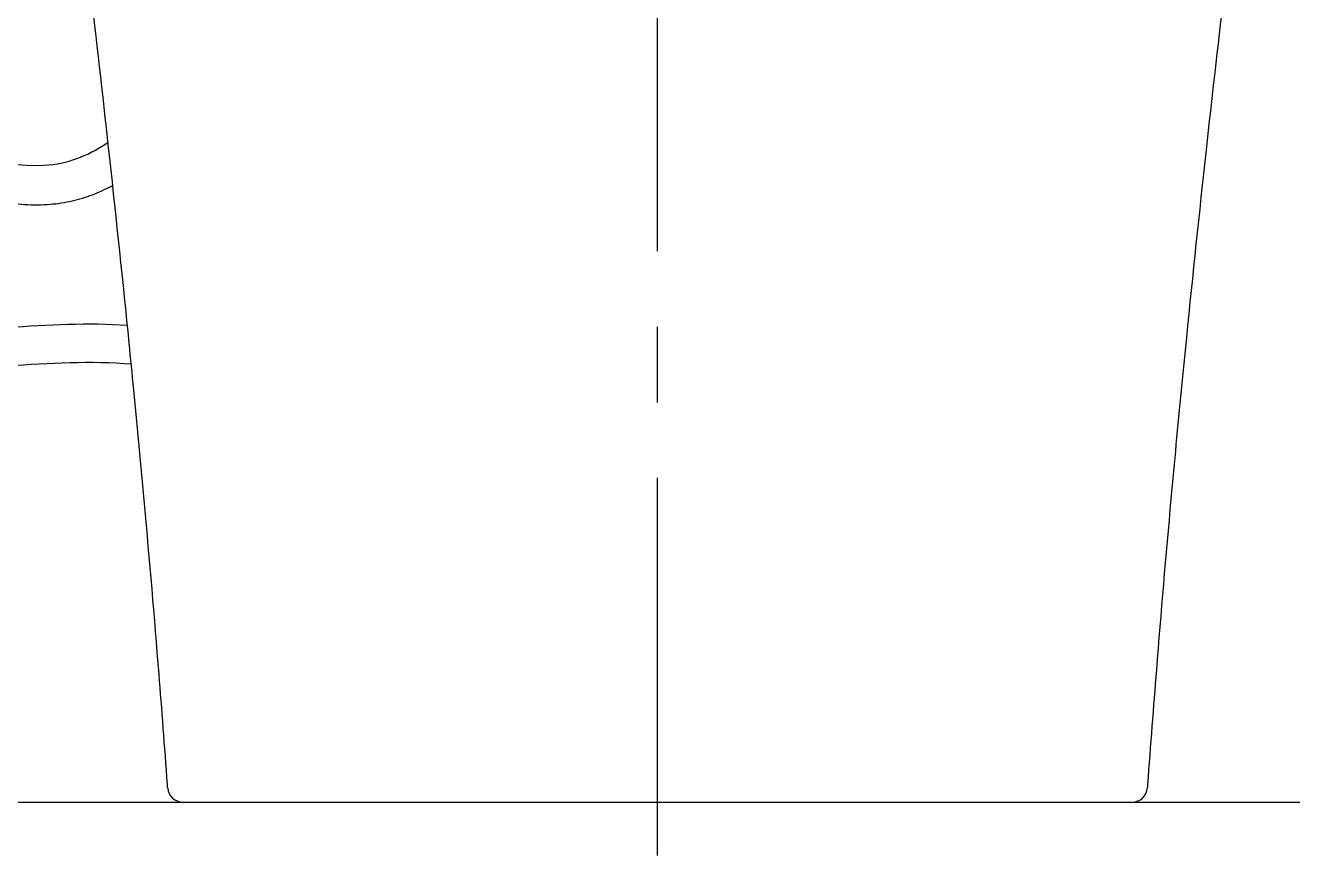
# Model space of a CAD drawing. Extents: x 2670 to 5532, y 31 to 2464.
# Drawn here: x 4183.7 to 4603.3, y 266 to 540.7 of the extents above; entities that cross this region are included whole.
import ezdxf

# ---------------------------------------------------------------- set-up
doc = ezdxf.new("R2010")
doc.units = 0
doc.header["$LTSCALE"] = 20
doc.header["$MEASUREMENT"] = 0
doc.linetypes.add('CENTER', pattern=[2, 1.25, -0.25, 0.25, -0.25])
doc.layers.get('0').update_dxf_attribs({"linetype": 'CONTINUOUS'})
doc.layers.add('4', color=4, linetype='CONTINUOUS')
doc.layers.add('6', color=6, linetype='CONTINUOUS')

msp = doc.modelspace()

# ---------------------------------------------------------------- linework, layer by layer
at = {"color": 1, "linetype": 'CENTER', "ltscale": 5}
msp.add_line((4393.04, 265.96), (4393.04, 786.99), dxfattribs=at)
msp.add_line((4235.86, 283.69), (4550.23, 283.69))
for centre, start, end in [((4235.86, 288.69), 184.1474, 270), ((4550.23, 288.69), 270, 355.856)]:
    msp.add_arc(centre, 5, start, end)
for points, knots in [([(4230.87, 288.33), (4230.84, 288.73), (4230.81, 289.13), (4230.78, 289.54), (4229.86, 302.26), (4228.93, 314.42), (4228, 326.01), (4226.47, 345.12), (4224.91, 363.46), (4223.19, 382.46), (4222.03, 395.26), (4220.84, 407.79), (4219.65, 420.06), (4219.12, 425.49), (4218.61, 430.64), (4218.12, 435.52), (4216.06, 456.12), (4213.98, 475.88), (4211.69, 496.76), (4209.71, 514.84), (4207.7, 532.53), (4205.58, 550.73), (4200.52, 594.17), (4195.07, 638.19), (4189.36, 681.61)], [6.564402, 6.564402, 6.564402, 6.564402, 7.800965, 7.800965, 7.800965, 45.037635, 45.037635, 45.037635, 102.927698, 102.927698, 102.927698, 141.63271, 141.63271, 141.63271, 157.561522, 157.561522, 157.561522, 220.370851, 220.370851, 220.370851, 275.133736, 275.133736, 275.133736, 407.283306, 407.283306, 407.283306, 407.283306]), ([(4596.71, 681.61), (4591.02, 638.37), (4585.52, 593.95), (4580.48, 550.73), (4578.47, 533.44), (4576.56, 516.61), (4574.68, 499.5), (4572.36, 478.34), (4570.25, 458.37), (4568.14, 437.39), (4567.57, 431.67), (4566.99, 425.9), (4566.43, 420.06), (4565.26, 408.11), (4564.13, 396.12), (4563.04, 384.07), (4561.3, 364.99), (4559.74, 346.67), (4558.2, 327.47), (4557.22, 315.23), (4556.25, 302.59), (4555.3, 289.54), (4555.27, 289.14), (4555.24, 288.73), (4555.21, 288.33)], [4.038686, 4.038686, 4.038686, 4.038686, 136.166288, 136.166288, 136.166288, 188.144956, 188.144956, 188.144956, 251.813329, 251.813329, 251.813329, 269.659949, 269.659949, 269.659949, 306.694212, 306.694212, 306.694212, 364.740815, 364.740815, 364.740815, 403.461819, 403.461819, 403.461819, 404.700854, 404.700854, 404.700854, 404.700854])]:
    msp.add_open_spline(points, degree=3, knots=knots)
at = {"layer": '4'}
for points, knots in [([(4136.01, 480.62), (4135.88, 486.41), (4138.04, 508.62), (4182.93, 487.91), (4205.37, 498.15), (4211.18, 502.07)], [9.336168, 9.336168, 9.336168, 9.336168, 24.92152, 77.875472, 98.805674, 98.805674, 98.805674, 98.805674]), ([(4149.15, 485.81), (4149.4, 485.82), (4149.69, 485.82), (4150.59, 485.82), (4151.29, 485.79), (4153.36, 485.65), (4154.88, 485.49), (4158.19, 485.03), (4159.99, 484.74), (4163.79, 484.1), (4165.79, 483.75), (4169.95, 483.05), (4172.1, 482.71), (4176.94, 482.03), (4179.66, 481.72), (4185.22, 481.35), (4188.07, 481.29), (4192.23, 481.54), (4193.49, 481.66), (4195.94, 481.99), (4197.15, 482.2), (4200.7, 482.95), (4202.98, 483.61), (4207.32, 485.18), (4209.39, 486.09), (4211.82, 487.33), (4212.28, 487.57), (4212.73, 487.81)], [39.779998, 39.779998, 39.779998, 39.779998, 41.27023, 41.27023, 44.250695, 44.250695, 49.326597, 49.326597, 54.402499, 54.402499, 59.4784, 59.4784, 64.554302, 64.554302, 70.626707, 70.626707, 76.699112, 76.699112, 79.276765, 79.276765, 81.854419, 81.854419, 87.009726, 87.009726, 92.165034, 92.165034, 93.384713, 93.384713, 93.384713, 93.384713])]:
    msp.add_open_spline(points, degree=3, knots=knots, dxfattribs=at)
for points in [[(4177.98, 440.78), (4191.27, 441.63), (4204.57, 442.48), (4217.56, 441.47)], [(4177.98, 428.08), (4191.71, 428.96), (4205.44, 429.83), (4218.84, 428.67)]]:
    msp.add_open_spline(points, degree=3, dxfattribs=at)
at = {"layer": '6'}
msp.add_lwpolyline([(3896.64, 2208.72), (2896.64, 2208.72), (2896.64, 283.69), (4824.14, 283.69), (4824.14, 1308.69)], dxfattribs=at)

doc.saveas('drawing.dxf')
